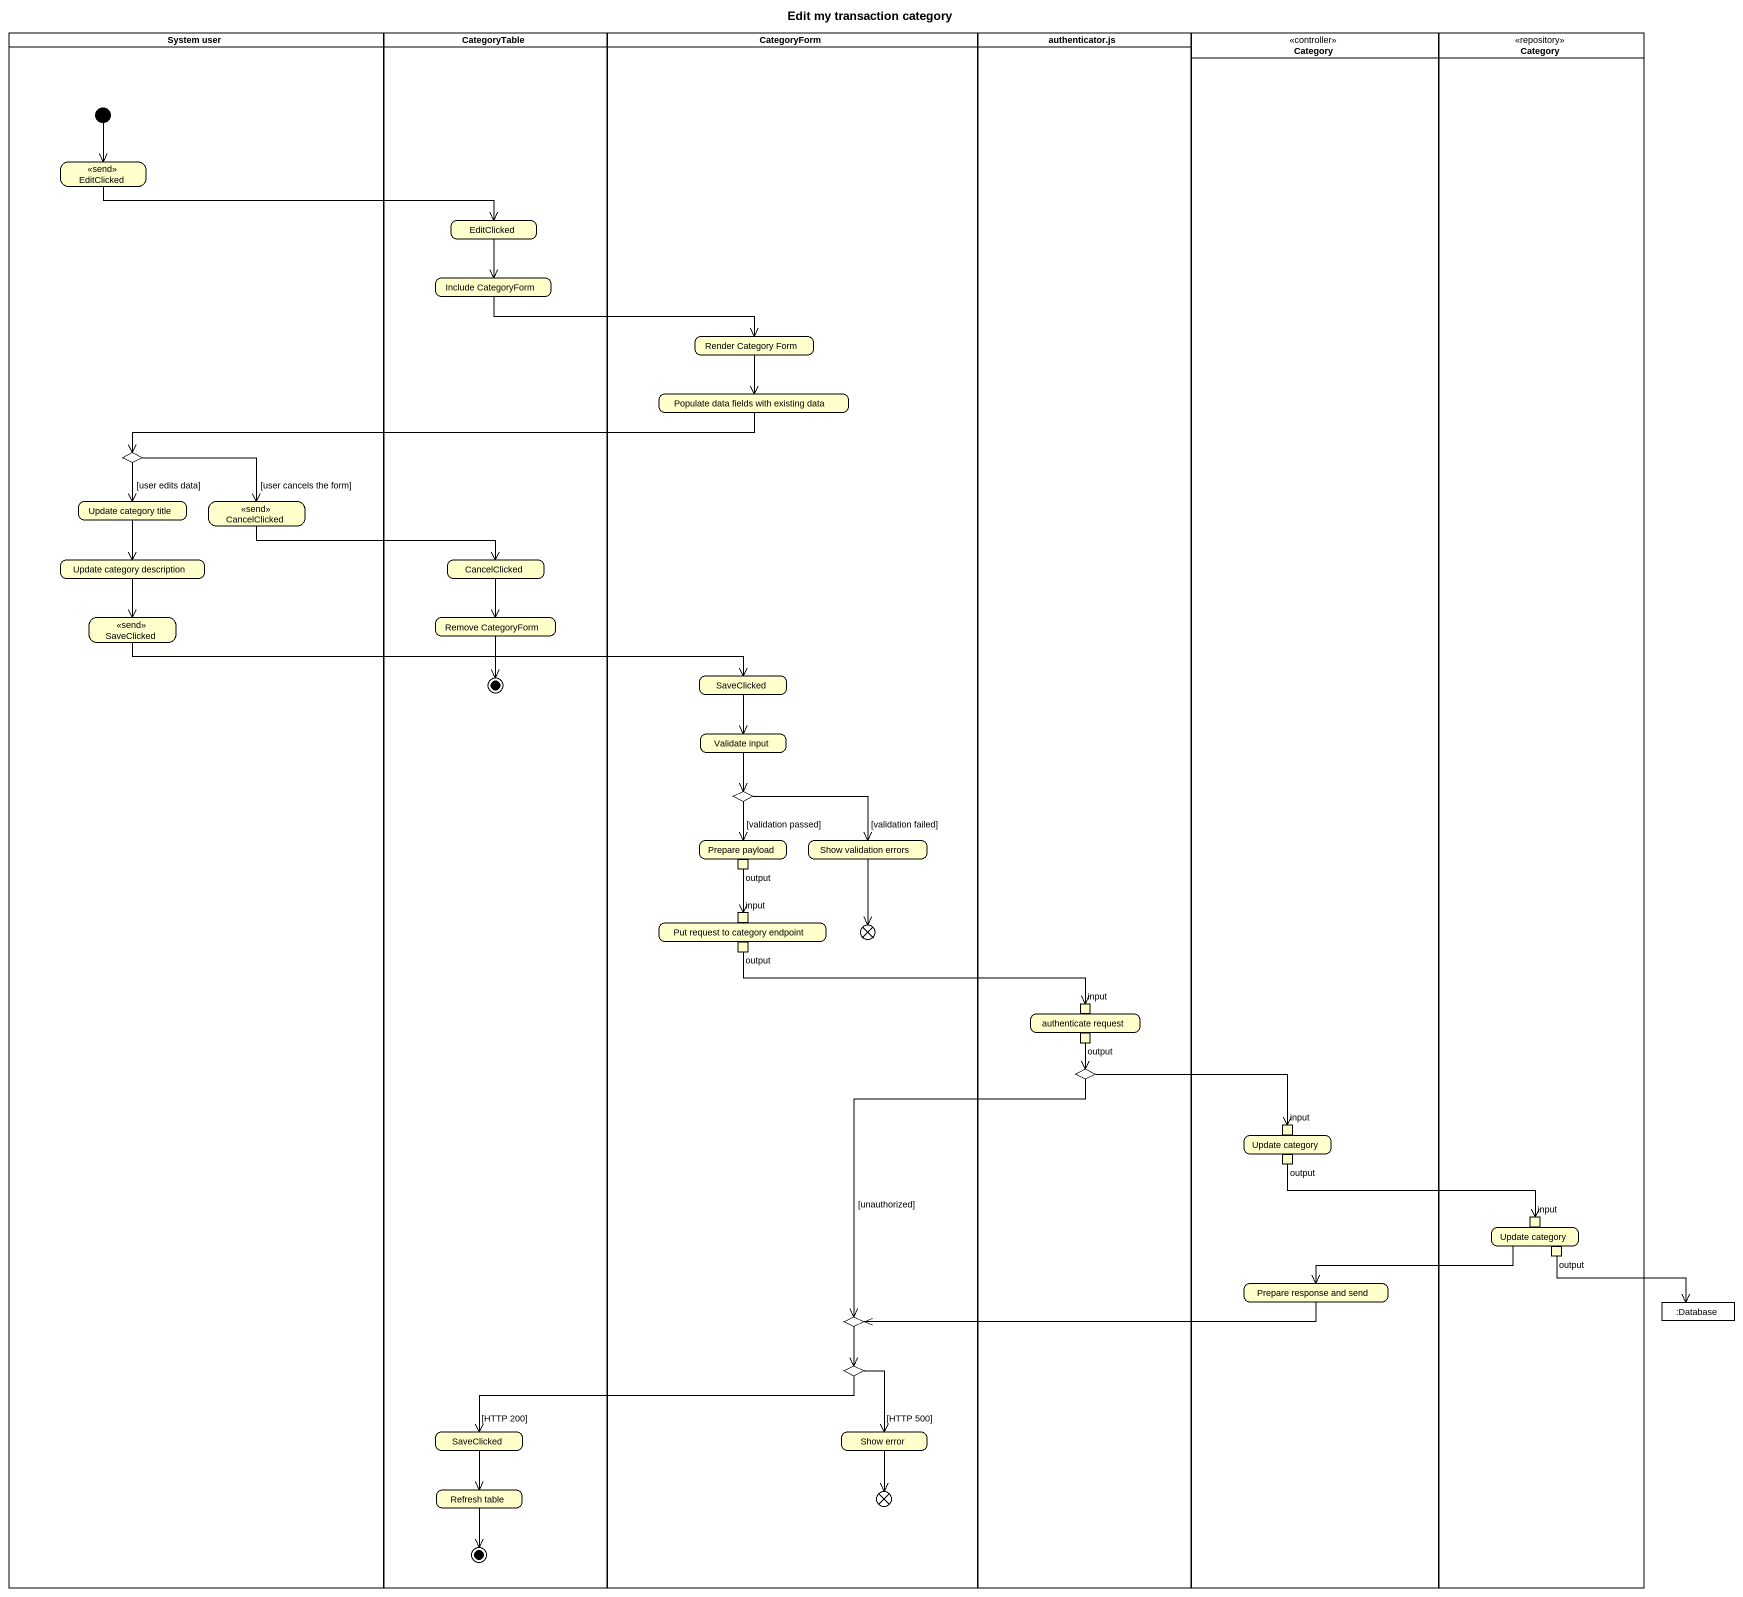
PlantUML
@startuml
title Edit my transaction category
hide empty description
state "System user" as System_user <<partition>> {
  state EditClicked <<send>> #FFFFCC
  state choice1 <<choice>> #FFFFFF
  state "Update category title" as Update_category_title #FFFFCC
  state CancelClicked <<send>> #FFFFCC
  state "Update category description" as Update_category_description #FFFFCC
  state SaveClicked <<send>> #FFFFCC
  [*] --> EditClicked
}
state CategoryTable <<partition>> {
  state "EditClicked" as EditClicked_2 #FFFFCC
  state "Include CategoryForm" as Include_CategoryForm #FFFFCC
  state "CancelClicked" as CancelClicked_2 #FFFFCC
  state "Remove CategoryForm" as Remove_CategoryForm #FFFFCC
  state final1 <<end>>
  state "SaveClicked" as SaveClicked_3 #FFFFCC
  state "Refresh table" as Refresh_table #FFFFCC
  state final2 <<end>>
}
state CategoryForm <<partition>> {
  state "Render Category Form" as Render_Category_Form #FFFFCC
  state "Populate data fields with existing data" as Populate_data_fields_with #FFFFCC
  state "SaveClicked" as SaveClicked_2 #FFFFCC
  state "Validate input" as Validate_input #FFFFCC
  state choice2 <<choice>> #FFFFFF
  state "Prepare payload" as Prepare_payload #FFFFCC {
    state output <<outputPin>> #FFFFCC
  }
  state "Show validation errors" as Show_validation_errors #FFFFCC
  state "Put request to category endpoint" as Put_request_to_category #FFFFCC {
    state input <<inputPin>> #FFFFCC
    state "output" as output_2 <<outputPin>> #FFFFCC
  }
  state flowfinal1 <<end>>
  state choice4 <<choice>> #FFFFFF
  state choice5 <<choice>> #FFFFFF
  state "Show error" as Show_error #FFFFCC
  state flowfinal2 <<end>>
}
state "authenticator.js" as authenticator_js <<partition>> {
  state "authenticate request" as authenticate_request #FFFFCC {
    state "input" as input_2 <<inputPin>> #FFFFCC
    state "output" as output_3 <<outputPin>> #FFFFCC
  }
  state choice3 <<choice>> #FFFFFF
}
state Category <<controller>> {
  state "Update category" as Update_category #FFFFCC {
    state "input" as input_3 <<inputPin>> #FFFFCC
    state "output" as output_4 <<outputPin>> #FFFFCC
  }
  state "Prepare response and send" as Prepare_response_and_send #FFFFCC
}
state "Category" as Category_2 <<repository>> {
  state "Update category" as Update_category_2 #FFFFCC {
    state "input" as input_4 <<inputPin>> #FFFFCC
    state "output" as output_5 <<outputPin>> #FFFFCC
  }
}
state ":Database" as Database_ <<object>>
EditClicked -right-> EditClicked_2
EditClicked_2 --> Include_CategoryForm
Include_CategoryForm -right-> Render_Category_Form
Render_Category_Form --> Populate_data_fields_with
Populate_data_fields_with -left-> choice1
choice1 --> Update_category_title : [user edits data]
choice1 -right-> CancelClicked : [user cancels the form]
Update_category_title --> Update_category_description
CancelClicked -right-> CancelClicked_2
Update_category_description --> SaveClicked
CancelClicked_2 --> Remove_CategoryForm
SaveClicked -right-> SaveClicked_2
Remove_CategoryForm --> final1
SaveClicked_2 --> Validate_input
Validate_input --> choice2
choice2 --> Prepare_payload : [validation passed]
choice2 -right-> Show_validation_errors : [validation failed]
output --> input
Show_validation_errors --> flowfinal1
output_2 -right-> input_2
output_3 --> choice3
choice3 -right-> input_3
choice3 --> choice4 : [unauthorized]
output_4 -right-> input_4
Update_category_2 -left-> Prepare_response_and_send
output_5 -right-> Database_
Prepare_response_and_send -left-> choice4
choice4 --> choice5
choice5 -left-> SaveClicked_3 : [HTTP 200]
choice5 --> Show_error : [HTTP 500]
SaveClicked_3 --> Refresh_table
Show_error --> flowfinal2
Refresh_table --> final2
@enduml
